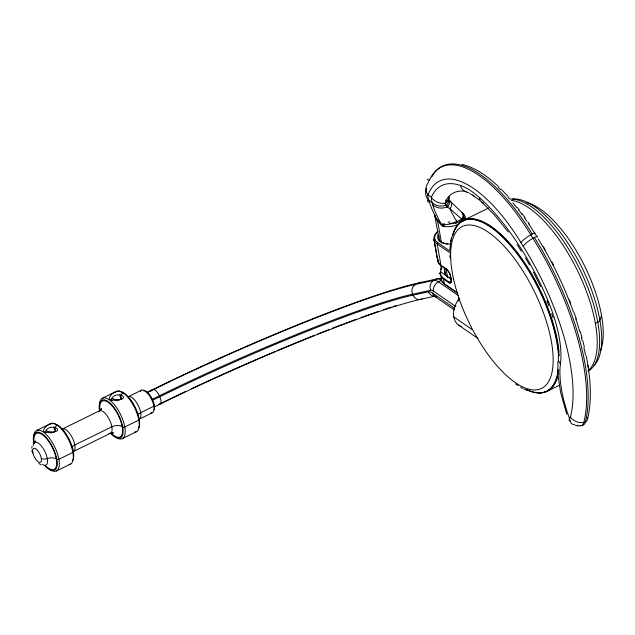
<?xml version="1.0" encoding="UTF-8"?>
<svg xmlns="http://www.w3.org/2000/svg" width="635" height="635" viewBox="0 0 635 635"><rect width="100%" height="100%" fill="white"/><g stroke="black" fill="none" stroke-linecap="round" stroke-linejoin="round"><path stroke-width="0.95" d="M444.849 269.875L445.119 273.494L446.413 275.709M441.579 265.843L441.079 269.288M557.919 361.22L557.8 371.618M449.81 249.825L451.009 239.99M31.758 448.167L32.028 446.413M440.634 271.685L441.031 269.494M101.148 409.496L101.425 408.456L100.894 409.67M441.341 267.351L440.833 269.692M35.187 441.944L35.417 440.912M451.31 238.641L451.58 237.395L450.747 241.205M587.415 419.568C592.503 398.685 590.248 376.825 586.248 355.957M456.549 222.885L443.849 225.036A6.556 1.484 -43 0 1 443.69 225.369L443.555 225.679M601.551 315.46L599.9 320.191A5.009 2.675 -10.1 0 1 597.797 322.175L595.384 323.358M428.347 181.459L429.133 179.967M443.357 226.068L443.19 226.37A15.026 8.017 -10.1 0 0 458.78 224.123M56.356 425.506L54.666 428.601L55.181 431.514M122.245 393.184L120.555 396.28L121.071 399.201M444.802 223.806L442.254 224.322A5.009 4.35 -18.2 0 0 443.865 224.965M451.493 281.115L449.27 282.21L443.762 278.408L443.444 278.789L444.317 284.028L457.787 293.33M438.293 260.271A19.534 10.422 -10.1 0 0 441.539 265.898L447.04 269.7A5.009 2.008 63.9 0 1 450.532 275.765L451.144 280.329A5.509 2.215 63.9 0 1 448.929 282.829L443.428 279.027A20.034 10.692 -10.1 0 1 440.198 272.304L440.619 271.859L451.398 279.305M450.532 275.765L451.144 280.329M463.098 220.535L488.72 207.962M128.222 396.716L141.486 390.207M547.306 391.184L559.514 385.191M36.592 430.498L50.594 423.632M102.481 398.177L116.483 391.311M62.333 429.03L99.393 410.853M146.653 392.525L151.94 389.938A217.837 19.574 -23.9 0 1 418.6 282.94L436.745 278.979A7.509 6.85 77.7 0 1 441.254 278.582M147.177 392.652L153.345 389.628A214.336 19.256 -23.9 0 1 415.719 284.361L433.864 280.392L436.745 278.979A18.026 7.239 63.9 0 1 441.341 280.392A7.509 5.596 -55.4 0 1 441.801 280.178M152.336 399.264L159.393 395.811A206.819 18.582 -23.9 0 1 412.567 294.227L430.713 290.266A10.517 4.223 63.9 0 1 433.387 291.084L455.843 306.594M152.749 400.201L159.806 396.74A206.819 18.582 -23.9 0 1 412.98 295.164L428.371 291.798A16.526 6.636 63.9 0 1 432.578 293.092L454.803 308.435M154.527 406.837L159.814 404.241A214.336 19.256 -23.9 0 1 422.188 298.974L434.689 296.243M73.517 451.429L110.585 433.245M139.406 419.108L152.503 412.686M441.341 280.392L438.452 281.805A7.509 5.596 -55.4 0 0 433.387 291.084M56.428 470.972L70.429 464.098M122.317 438.65L136.319 431.784M441.508 265.914L441.071 265.74A20.034 10.692 -10.1 0 1 437.825 258.961L437.832 259.001M447.04 269.7L441.055 265.684L437.197 243.999A20.034 10.692 -10.1 0 1 437.936 231.338M455.708 223.139A5.016 2.977 79.2 0 0 456.771 221.337L458.613 220.797A7.533 4.675 -46.4 0 0 459.811 220.202L461.629 218.94A5.009 3.937 -47.5 0 0 461.883 212.288A139.398 8.017 38.3 0 1 450.04 201.001L448.127 199.065M574.683 424.49L572.619 424.299L571.071 423.259L569.428 418.473L569.055 420.489L569.952 421.148M463.82 214.884L463.288 214.622M112.554 432.88L113.07 433.022M578.152 425.926L575.366 425.418M451.152 278.13L448.778 277.344M462.153 164.417L464.788 165.108M465.59 165.37C478.131 169.37 488.815 177.602 498.348 186.452M440.349 241.546L441.317 241.983M112.316 400.32L110.196 399.447M46.426 432.641L44.307 431.76M524.161 389.049L526.558 390.184M41.14 464.86L38.862 463.471M469.709 193.516L473.972 195.937L472.71 195.175L479.473 200.168M456.517 222.798A21.003 19.098 50.3 0 0 461.264 220.551L461.97 220.043A5.009 0.818 51.2 0 0 461.629 218.94A136.104 5.818 37.4 0 1 449.755 208.51L446.842 206.923M520.621 387.199L523.042 388.517M462.55 214.146A5.016 3.731 -55.4 0 1 462.74 214.32L462.828 214.328M515.652 383.992L518.152 385.691M434.411 296.188L454.358 309.951M428.498 182.396A12.525 10.747 21 0 0 427.99 194.969L431.348 197.279A12.517 10.866 23.7 0 0 445.119 203.192L445.46 205.319A12.525 11.684 -11.6 0 1 432.244 202.692L428.99 200.446A12.525 11.581 -13.8 0 1 426.395 188.349M437.785 231.442A19.026 10.152 -10.1 0 0 437.872 242.76L449.921 251.079M450.048 252.873L437.197 243.999A1 0.746 -55.4 0 1 437.872 242.76M446.08 285.012L457.176 292.671M458.502 295.648L438.452 281.805A18.026 7.239 63.9 0 0 433.864 280.392A7.509 6.85 77.7 0 0 430.713 290.266M453.779 316.905L472.416 329.771M458.668 325.168L478.052 338.55M441.523 243.126L437.594 221.028L435.785 218.861L434.8 215.567M464.979 217.075L465.725 217.892L465.193 217.964A5.009 4.723 -42.3 0 0 463.415 214.185L462.209 212.788M481.774 202.168L494.713 215.297L508.365 232.132M501.594 189.611L508.063 196.445M463.558 214.352L463.891 214.852M517.565 207.724L519.049 209.645M522.049 213.63L525.066 217.805M528.034 222.099L529.503 224.29M517.152 244.673L521.399 251.277M536.607 235.506L536.877 235.942M543.504 246.864L545.235 249.849M525.542 258.064L529.542 265.025M551.918 262.017L553.529 265.113M533.408 272.129L540.647 286.655M442.833 225.401L443.19 226.37M547.164 301.45L548.791 305.522M569.365 299.903L570.619 303.101M427.315 199.977L428.22 202.422M574.167 312.666L576.35 319.024M566.777 414.266L560.634 392.549L558.181 376.603M551.712 313.642L552.998 317.667M580.279 331.605L582.009 337.812M428.982 200.438A129.873 25.281 47.4 0 0 437.055 219.512L437.213 219.805A5.009 3.627 -54.6 0 1 437.682 221.091A5.572 1.373 51.1 0 1 440.214 223.639A5.009 1.072 -45.1 0 0 440.587 222.79L440.452 222.536A124.579 24.249 47.4 0 1 432.76 204.859L432.252 202.748A27.575 15.232 -37 0 1 431.506 197.215M582.819 340.892L584.311 346.988M446.556 269.486L446.564 269.51A5.509 2.215 63.9 0 1 450.398 276.161M434.697 215.583L435.816 218.44A12.565 8.009 -47.6 0 0 437.174 219.694M434.665 215.432L434.483 214.328M445.961 268.105L447.667 277.717M434.864 215.94L439.333 241.022M443.984 267.073L445.357 274.796M433.919 239.244L437.745 260.636M434.086 240.006L437.88 261.445M587.907 365.22L588.24 367.53M448.929 282.829L449.27 282.21A5.009 2.008 63.9 0 0 451.279 279.94M99.973 410.226A20.034 8.041 63.9 0 1 109.696 403.503A20.034 8.041 63.9 0 1 122.539 429.704A20.034 8.041 63.9 0 1 111.252 433.237M122.174 426.617A7.509 4.008 -10.1 0 0 111.863 426.799L74.803 444.976A7.509 4.008 -10.1 0 0 72.041 447.183M98.409 411.917A12.517 5.024 63.9 0 1 109.506 419.846A12.517 5.024 63.9 0 1 108.966 433.451M61.817 429.427A12.517 5.024 63.9 0 1 72.025 437.213A12.517 5.024 63.9 0 1 73.438 451.469M71.43 445.73A20.034 8.041 63.9 0 1 71.842 447.048M127.992 396.859A12.517 5.024 63.9 0 1 138.335 405.709A12.517 5.024 63.9 0 1 138.978 419.283M138.16 414.56A7.509 4.008 -10.1 0 1 140.692 412.663L153.868 406.194A1.5 0.802 -10.1 0 0 154.281 405.019M130.842 400.661A20.034 8.041 63.9 0 1 131.628 401.796M133.144 404.209A20.034 8.041 63.9 0 1 133.858 405.471M119.904 396.589A4.993 2.27 0 0 1 120.086 399.756A4.993 2.27 0 0 1 113.109 399.915M112.022 400.479A4.993 2.984 -21.7 0 1 114.721 395.676A4.993 2.984 -21.7 0 1 120.936 396.105M109.41 399.439A7.358 4.659 -31.4 0 1 114.617 392.263A7.358 4.659 -31.4 0 1 122.46 393.057M119.785 394.613A7.366 2.802 7.4 0 1 122.444 398.851A7.366 2.802 7.4 0 1 112.109 398.574M54.015 428.903A4.993 2.27 0 0 1 54.197 432.07A4.993 2.27 0 0 1 47.22 432.229M46.133 432.792A4.993 2.984 -21.7 0 1 48.831 427.99A4.993 2.984 -21.7 0 1 55.047 428.427M43.521 431.752A7.358 4.659 -31.4 0 1 48.728 424.577A7.358 4.659 -31.4 0 1 56.571 425.379M53.896 426.934A7.366 2.802 7.4 0 1 56.547 431.173A7.366 2.802 7.4 0 1 46.22 430.887M140.414 391.319A12.517 5.024 63.9 0 1 151.511 399.248A12.517 5.024 63.9 0 1 150.971 412.845M143.685 390.835A11.017 4.421 63.9 0 1 151.646 397.835A11.017 4.421 63.9 0 1 154.019 409.758M114.959 392.66A22.535 9.041 63.9 0 1 134.533 407.583A22.535 9.041 63.9 0 1 134.318 432.157M139.192 418.917A1.5 0.802 -10.1 0 1 138.787 420.1L124.785 426.966A1.5 0.802 -10.1 0 1 122.722 426.998M120.96 391.787A21.034 8.438 63.9 0 1 135.223 407.241A21.034 8.438 63.9 0 1 138.684 427.958M100.02 409.869A1.5 0.802 -10.1 0 0 99.608 411.043A21.034 8.438 63.9 0 1 109.339 402.487A21.034 8.438 63.9 0 1 123.119 430.617A21.034 8.438 63.9 0 1 110.379 433.022M99.774 402.709A22.535 9.041 63.9 0 1 113.244 403.416A22.535 9.041 63.9 0 1 125.214 430.84A22.535 9.041 63.9 0 1 114.364 436.134M49.522 424.418A22.535 9.041 63.9 0 1 68.644 439.896A22.535 9.041 63.9 0 1 69.144 464.463M73.303 451.239A1.5 0.802 -10.1 0 1 72.89 452.414L58.888 459.28A1.5 0.802 -10.1 0 1 56.832 459.319M55.816 424.299A21.034 8.438 63.9 0 1 69.667 440.253A21.034 8.438 63.9 0 1 72.795 460.28M33.695 437.142A22.535 9.041 63.9 0 1 45.791 434.126A22.535 9.041 63.9 0 1 59.206 461.494A22.535 9.041 63.9 0 1 49.395 469.17M34.131 442.182A22.535 9.041 63.9 0 1 33.917 440.833M33.957 442.278A1.5 0.802 -10.1 0 0 33.718 443.357A21.034 8.438 63.9 0 1 43.442 434.8A21.034 8.438 63.9 0 1 57.229 462.931A21.034 8.438 63.9 0 1 44.49 465.336M33.163 445.5A12.668 5.088 63.9 0 1 40.108 444.595A12.668 5.088 63.9 0 1 47.442 459.573A12.668 5.088 63.9 0 1 42.466 464.479M56.285 458.938A7.509 4.008 -10.1 0 0 47.3 458.565A5.009 2.675 -10.1 0 1 41.307 458.327M34.274 443.738A20.034 8.041 63.9 0 1 43.259 435.364A20.034 8.041 63.9 0 1 56.626 461.661A20.034 8.041 63.9 0 1 45.363 465.55M32.774 452.43A5.009 2.675 -10.1 0 1 32.329 449.937M415.719 284.361A7.509 6.85 77.7 0 0 412.567 294.227L412.98 295.164A7.509 6.85 77.7 0 0 422.188 298.974M153.345 389.628A7.509 3.016 63.9 0 1 159.393 395.811L159.806 396.74A7.509 3.016 63.9 0 1 159.814 404.241M436.634 296.99A7.509 5.596 -55.4 0 1 432.578 293.092M435.11 296.243A7.509 6.85 77.7 0 1 428.371 291.798M158.401 404.551A217.837 19.574 -23.9 0 1 185.19 391.66M191.437 388.723A217.837 19.574 -23.9 0 1 274.526 351.734M277.13 350.631A217.837 19.574 -23.9 0 1 314.23 335.415M317.714 334.026A217.837 19.574 -23.9 0 1 328.716 329.7M332.311 328.303A217.837 19.574 -23.9 0 1 356.418 319.214M361.077 317.524A217.837 19.574 -23.9 0 1 378.15 311.491M383.429 309.697A217.837 19.574 -23.9 0 1 391.311 307.102M393.152 306.507A217.837 19.574 -23.9 0 1 395.867 305.641M418.6 282.94A7.509 6.85 77.7 0 1 422.1 282.345M150.765 391.493A7.509 3.016 63.9 0 1 151.94 389.938M445.341 274.526A15.026 8.017 -10.1 0 1 445.484 273.328M428.958 200.469A27.281 15.526 -36.8 0 1 427.855 195.024M427.99 194.969A117.681 47.228 63.9 0 1 520.946 242.586A162.75 65.318 63.9 0 0 523.248 246.301A150.233 60.293 63.9 0 1 570.413 417.179A12.517 10.398 14.7 0 0 583.779 422.545A5.009 4.159 14.7 0 0 587.304 417.536M431.348 197.279A112.673 45.22 63.9 0 1 460.327 185.396A87.638 35.171 63.9 0 1 479.473 197.596A12.517 8.112 -48 0 0 483.473 203.025M479.473 197.596A142.724 57.277 63.9 0 1 548.465 301.808A87.638 35.171 63.9 0 1 560.427 363.903A87.638 35.171 63.9 0 0 569.452 418.425A7.509 3.016 63.9 0 0 570.413 417.179M442.143 224.457A16.343 16.272 -60.1 0 1 440.444 222.925M446.834 206.923A12.525 11.486 -15.4 0 1 432.768 204.867M440.523 222.742A8.358 1.627 47.4 0 0 437.182 219.766A5.009 3.635 -53.6 0 1 437.594 221.028M443.119 226.465A16.415 16.248 -30.1 0 1 440.134 223.806M520.946 242.586A12.517 2.596 -31.4 0 1 530.781 234.791A5.009 1.04 -31.4 0 1 535.083 233.87A155.67 62.476 63.9 0 0 535.813 235.061M429.236 180.61A129.484 51.967 63.9 0 1 530.781 234.791A150.947 60.579 63.9 0 0 532.908 238.236A162.036 65.032 63.9 0 1 583.779 422.545A19.312 7.755 63.9 0 1 577.556 425.259M523.248 246.301A12.517 2.897 -32.1 0 1 532.908 238.236A5.009 1.159 -32.1 0 1 537.361 237.284M548.465 301.808A12.517 1.841 -22.4 0 1 547.648 300.649M560.427 363.903A12.517 9.827 7.6 0 1 559.229 354.433M468.773 192.651A12.517 10.652 -71.3 0 1 460.327 185.396M445.397 203.16A18.391 7.358 -11.1 0 1 446.572 201.073M448.643 198.128A5.009 4.524 7.5 0 1 445.119 203.192M448.397 199.017A5.009 4.675 -13.1 0 1 445.46 205.319M448.254 206.256A15.812 5.644 -11.6 0 1 445.961 205.161M462.685 221.559A15.026 8.017 -10.1 0 0 465.193 217.964L461.97 220.043A5.009 4.977 -19.5 0 0 461.883 212.288A25.265 1.453 38.3 0 0 462.216 212.796M450.048 201.017A5.009 4.516 -44.7 0 1 449.747 208.502M427.125 179.864A27.241 6.612 88.6 0 1 428.165 179.118M431.792 176.967A129.77 52.086 63.9 0 1 532.225 234.013M498.189 187.277A124.762 50.07 63.9 0 1 500.801 189.77M508.016 197.239A124.762 50.07 63.9 0 1 509.318 198.691M512.866 202.787A124.762 50.07 63.9 0 1 516.898 207.716M518.612 209.899A124.762 50.07 63.9 0 1 522.01 214.392M524.248 217.48A124.762 50.07 63.9 0 1 527.018 221.432M528.669 223.861A124.762 50.07 63.9 0 1 534.606 233.101M538.25 238.966A157.313 63.135 63.9 0 1 573.516 312.182M575.739 318.635A157.313 63.135 63.9 0 1 579.715 331.414M581.469 337.709A157.313 63.135 63.9 0 1 582.168 340.384M583.914 347.607A157.313 63.135 63.9 0 1 585.526 355.163M534.352 237.45A162.322 65.143 63.9 0 1 585.311 422.084A19.598 7.866 63.9 0 1 580.707 425.434M466.423 191.556A100.87 40.481 63.9 0 0 445.579 201.073A5.009 4.413 28.7 0 0 449.326 196.469M448.358 199.231A5.009 4.564 -44.2 0 1 446.826 206.923M456.811 221.369A114.157 19.304 45.7 0 1 449.763 208.518M442.365 223.996A7.549 3.881 -89.9 0 1 443.016 225.052M457.041 221.424A11.843 4.199 -12.3 0 1 449.54 223.663M450.009 221.988A9.7 1.008 -4.9 0 1 448.04 222.131M443.865 225.282A8.12 0.762 -55.6 0 1 443.69 225.647M511.286 200.366A95.147 38.187 63.9 0 1 580.636 277.328A95.147 38.187 63.9 0 1 588.121 370.665M509.834 199.049A95.147 38.187 63.9 0 1 582.692 275.352A95.147 38.187 63.9 0 1 588.216 371.086M512.572 199.025A93.678 37.6 63.9 0 1 582.224 268.168A93.678 37.6 63.9 0 1 594.138 365.474M526.344 202.573A87.638 35.171 63.9 0 1 583.946 264.644A87.638 35.171 63.9 0 1 600.718 350.202M442.587 281.376A19.026 10.152 -10.1 0 0 445.286 284.464A1 0.746 -55.4 0 1 444.317 284.028A20.034 10.692 -10.1 0 1 441.023 277.701M450.715 243.951A16.026 8.549 -10.1 0 1 438.325 234.545M447.921 244.118A15.026 8.017 -10.1 0 1 439.158 236.022M439.857 273.177A9.192 1.453 -65.6 0 1 439.118 273.28M459.153 298.72A5.009 1.357 -19 0 1 458.764 297.672M450.707 258.231A5.009 3.397 -2.3 0 1 450.556 254.524M448.54 277.503A15.137 8.43 -13.2 0 1 447.262 276.701M447.667 276.487A15.137 8.12 -10.5 0 1 446.564 275.646M443.762 278.408A19.534 10.422 -10.1 0 1 440.619 271.859M441.071 265.874A4.937 1.484 -83 0 1 440.92 267.097M558.514 370.197A95.028 38.14 63.9 0 1 526.328 389.422M452.66 235.442A95.028 38.14 63.9 0 1 509.746 244.094A95.028 38.14 63.9 0 1 558.879 355.933M558.173 369.792A94.861 38.068 63.9 0 1 526.161 389.509M452.191 236.72A94.861 38.068 63.9 0 1 509.008 243.856A94.861 38.068 63.9 0 1 558.498 356.251M558.34 373.904A95.147 38.187 63.9 0 1 538.289 392.779M536.535 392.581A95.147 38.187 63.9 0 1 534.733 392.24M453.382 233.791A95.147 38.187 63.9 0 1 454.184 231.489M455.192 229.179A95.147 38.187 63.9 0 1 512.405 246.436A95.147 38.187 63.9 0 1 559.094 352.504M461.224 326.549A20.034 14.915 -55.4 0 1 458.526 299.593M458.256 300.974A12.517 9.319 -55.4 0 1 458.795 300.204M113.205 432.975L112.57 432.872L113.189 433.03M32.909 453.072A7.763 3.119 63.9 0 0 40.457 462.351A7.763 3.119 63.9 0 0 37.759 450.707A7.763 3.119 63.9 0 0 32.909 453.072M453.501 278.789A90.138 36.179 63.9 0 0 540.774 388.771A90.138 36.179 63.9 0 0 511.508 254.818A90.138 36.179 63.9 0 0 453.501 278.789"/></g></svg>
